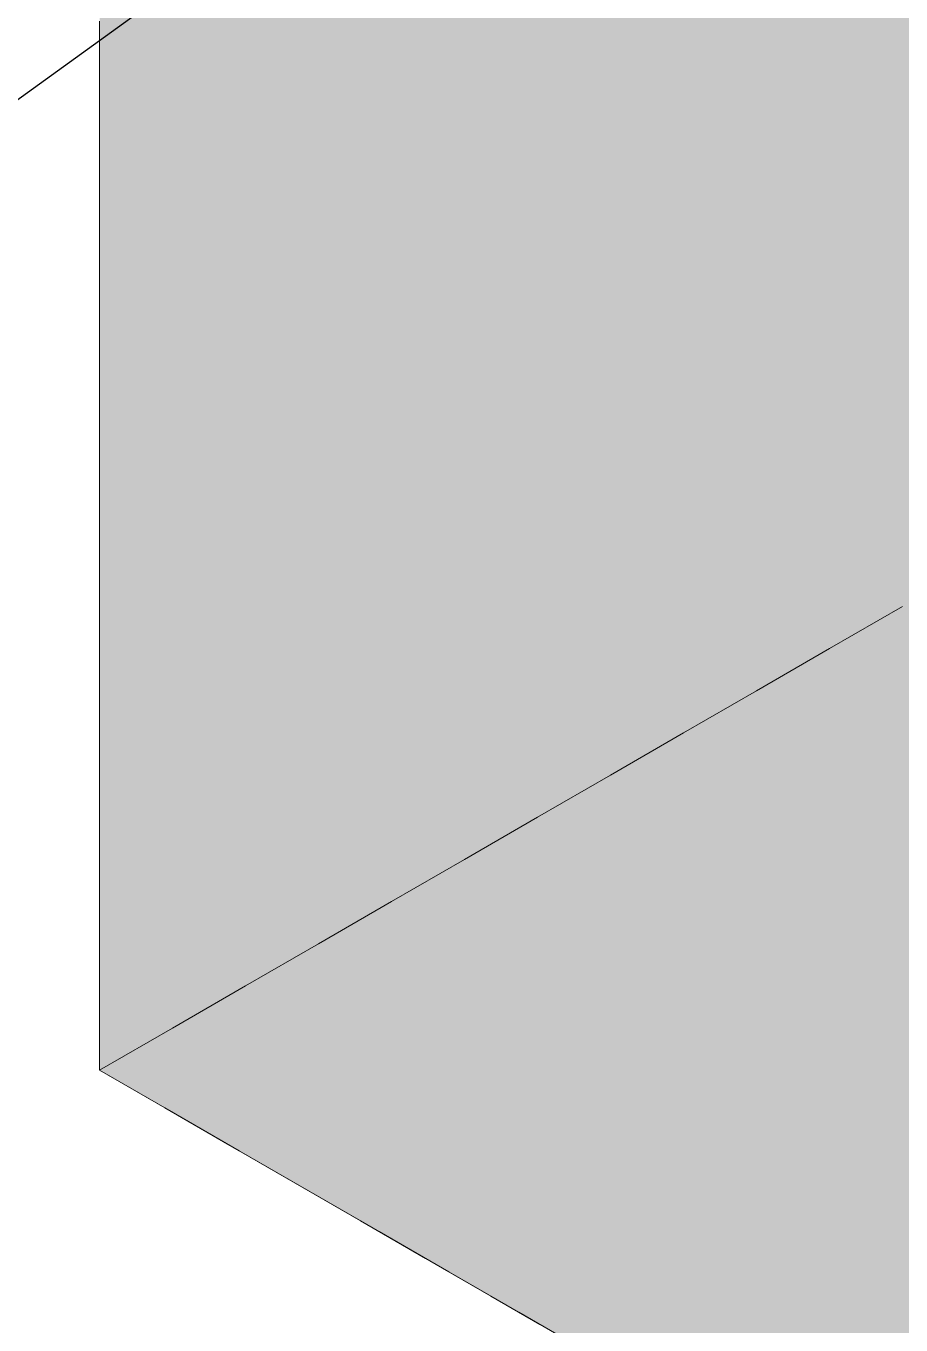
# Model space of a CAD drawing. Header units: metres. Extents: x 349021 to 349543, y 9281040 to 9281959.
# Drawn here: x 349203.1575 to 349203.3124, y 9281041.7019 to 9281041.9318 of the extents above; entities that cross this region are included whole.
import ezdxf

# ---------------------------------------------------------------- set-up
doc = ezdxf.new("R2010")
doc.units = ezdxf.units.M
doc.header["$LTSCALE"] = 0.25
doc.layers.add('ISO-3D', color=7, linetype='CONTINUOUS', lineweight=13)
doc.layers.add('ISO-3D-ARISTAS', color=250, linetype='CONTINUOUS', lineweight=13)
doc.layers.add('LLAMADAS-NUM', color=30, linetype='CONTINUOUS', lineweight=25, true_color=0xc05014)

msp = doc.modelspace()

# ---------------------------------------------------------------- linework, layer by layer
at = {"layer": 'ISO-3D', "true_color": 0xb7aa8e}
for points in [[(349203.25712, 9281041.937), (349203.2695, 9281041.92986), (349203.25712, 9281041.95129), (349203.2695, 9281041.94414)], [(349203.28187, 9281041.937), (349203.29424, 9281041.92986), (349203.28187, 9281041.95129), (349203.29424, 9281041.94414)], [(349203.30661, 9281041.937), (349203.31898, 9281041.92986), (349203.30661, 9281041.95129), (349203.31898, 9281041.94414)], [(349203.17052, 9281041.93271), (349203.18207, 9281041.92605), (349203.17052, 9281041.947), (349203.18207, 9281041.94033)], [(349203.19362, 9281041.93367), (349203.20516, 9281041.927), (349203.19362, 9281041.947), (349203.20516, 9281041.94033)], [(349203.21671, 9281041.93367), (349203.22826, 9281041.927), (349203.21671, 9281041.947), (349203.22826, 9281041.94033)], [(349203.2398, 9281041.93367), (349203.24846, 9281041.92867), (349203.2398, 9281041.947), (349203.24846, 9281041.942)], [(349203.2695, 9281041.92986), (349203.28187, 9281041.92271), (349203.2695, 9281041.94414), (349203.28187, 9281041.937)], [(349203.29424, 9281041.92986), (349203.30661, 9281041.92271), (349203.29424, 9281041.94414), (349203.30661, 9281041.937)], [(349203.24846, 9281041.92867), (349203.25712, 9281041.92367), (349203.24846, 9281041.942), (349203.25712, 9281041.937)], [(349203.18207, 9281041.92605), (349203.19362, 9281041.91938), (349203.18207, 9281041.94033), (349203.19362, 9281041.93367)], [(349203.20516, 9281041.927), (349203.21671, 9281041.92033), (349203.20516, 9281041.94033), (349203.21671, 9281041.93367)], [(349203.22826, 9281041.927), (349203.2398, 9281041.92033), (349203.22826, 9281041.94033), (349203.2398, 9281041.93367)], [(349203.25712, 9281041.92367), (349203.2695, 9281041.91652), (349203.25712, 9281041.937), (349203.2695, 9281041.92986)], [(349203.28187, 9281041.92271), (349203.29424, 9281041.91557), (349203.28187, 9281041.937), (349203.29424, 9281041.92986)], [(349203.30661, 9281041.92271), (349203.31898, 9281041.91557), (349203.30661, 9281041.937), (349203.31898, 9281041.92986)], [(349203.17052, 9281041.91843), (349203.18207, 9281041.91176), (349203.17052, 9281041.93271), (349203.18207, 9281041.92605)], [(349203.19362, 9281041.91938), (349203.20516, 9281041.91271), (349203.19362, 9281041.93367), (349203.20516, 9281041.927)], [(349203.21671, 9281041.92033), (349203.22826, 9281041.91367), (349203.21671, 9281041.93367), (349203.22826, 9281041.927)], [(349203.2398, 9281041.92033), (349203.24846, 9281041.91533), (349203.2398, 9281041.93367), (349203.24846, 9281041.92867)], [(349203.2695, 9281041.91652), (349203.28187, 9281041.90938), (349203.2695, 9281041.92986), (349203.28187, 9281041.92271)], [(349203.29424, 9281041.91557), (349203.30661, 9281041.90843), (349203.29424, 9281041.92986), (349203.30661, 9281041.92271)], [(349203.24846, 9281041.91533), (349203.25712, 9281041.91033), (349203.24846, 9281041.92867), (349203.25712, 9281041.92367)], [(349203.18207, 9281041.91176), (349203.19362, 9281041.9051), (349203.18207, 9281041.92605), (349203.19362, 9281041.91938)], [(349203.20516, 9281041.91271), (349203.21671, 9281041.90605), (349203.20516, 9281041.927), (349203.21671, 9281041.92033)], [(349203.22826, 9281041.91367), (349203.2398, 9281041.907), (349203.22826, 9281041.927), (349203.2398, 9281041.92033)], [(349203.25712, 9281041.91033), (349203.2695, 9281041.90319), (349203.25712, 9281041.92367), (349203.2695, 9281041.91652)], [(349203.28187, 9281041.90938), (349203.29424, 9281041.90224), (349203.28187, 9281041.92271), (349203.29424, 9281041.91557)], [(349203.30661, 9281041.90843), (349203.31898, 9281041.90129), (349203.30661, 9281041.92271), (349203.31898, 9281041.91557)], [(349203.21671, 9281041.90605), (349203.22826, 9281041.89938), (349203.21671, 9281041.92033), (349203.22826, 9281041.91367)], [(349203.2398, 9281041.907), (349203.24846, 9281041.902), (349203.2398, 9281041.92033), (349203.24846, 9281041.91533)], [(349203.17052, 9281041.90414), (349203.18207, 9281041.89748), (349203.17052, 9281041.91843), (349203.18207, 9281041.91176)], [(349203.19362, 9281041.9051), (349203.20516, 9281041.89843), (349203.19362, 9281041.91938), (349203.20516, 9281041.91271)], [(349203.2695, 9281041.90319), (349203.28187, 9281041.89605), (349203.2695, 9281041.91652), (349203.28187, 9281041.90938)], [(349203.29424, 9281041.90224), (349203.30661, 9281041.8951), (349203.29424, 9281041.91557), (349203.30661, 9281041.90843)], [(349203.22826, 9281041.89938), (349203.2398, 9281041.89271), (349203.22826, 9281041.91367), (349203.2398, 9281041.907)], [(349203.24846, 9281041.902), (349203.25712, 9281041.897), (349203.24846, 9281041.91533), (349203.25712, 9281041.91033)], [(349203.18207, 9281041.89748), (349203.19362, 9281041.89081), (349203.18207, 9281041.91176), (349203.19362, 9281041.9051)], [(349203.20516, 9281041.89843), (349203.21671, 9281041.89176), (349203.20516, 9281041.91271), (349203.21671, 9281041.90605)], [(349203.25712, 9281041.897), (349203.2695, 9281041.88986), (349203.25712, 9281041.91033), (349203.2695, 9281041.90319)], [(349203.28187, 9281041.89605), (349203.29424, 9281041.8889), (349203.28187, 9281041.90938), (349203.29424, 9281041.90224)], [(349203.2398, 9281041.89271), (349203.24846, 9281041.88771), (349203.2398, 9281041.907), (349203.24846, 9281041.902)], [(349203.30661, 9281041.8951), (349203.31898, 9281041.88795), (349203.30661, 9281041.90843), (349203.31898, 9281041.90129)], [(349203.17052, 9281041.88986), (349203.18207, 9281041.88319), (349203.17052, 9281041.90414), (349203.18207, 9281041.89748)], [(349203.19362, 9281041.89081), (349203.20516, 9281041.88414), (349203.19362, 9281041.9051), (349203.20516, 9281041.89843)], [(349203.21671, 9281041.89176), (349203.22826, 9281041.8851), (349203.21671, 9281041.90605), (349203.22826, 9281041.89938)], [(349203.24846, 9281041.88771), (349203.25712, 9281041.88271), (349203.24846, 9281041.902), (349203.25712, 9281041.897)], [(349203.2695, 9281041.88986), (349203.28187, 9281041.88271), (349203.2695, 9281041.90319), (349203.28187, 9281041.89605)], [(349203.29424, 9281041.8889), (349203.30661, 9281041.88176), (349203.29424, 9281041.90224), (349203.30661, 9281041.8951)], [(349203.18207, 9281041.88319), (349203.19362, 9281041.87652), (349203.18207, 9281041.89748), (349203.19362, 9281041.89081)], [(349203.20516, 9281041.88414), (349203.21671, 9281041.87748), (349203.20516, 9281041.89843), (349203.21671, 9281041.89176)], [(349203.22826, 9281041.8851), (349203.2398, 9281041.87843), (349203.22826, 9281041.89938), (349203.2398, 9281041.89271)], [(349203.25712, 9281041.88271), (349203.2695, 9281041.87557), (349203.25712, 9281041.897), (349203.2695, 9281041.88986)], [(349203.28187, 9281041.88271), (349203.29424, 9281041.87557), (349203.28187, 9281041.89605), (349203.29424, 9281041.8889)], [(349203.30661, 9281041.88176), (349203.31898, 9281041.87462), (349203.30661, 9281041.8951), (349203.31898, 9281041.88795)], [(349203.2398, 9281041.87843), (349203.24846, 9281041.87343), (349203.2398, 9281041.89271), (349203.24846, 9281041.88771)], [(349203.19362, 9281041.87652), (349203.20516, 9281041.86986), (349203.19362, 9281041.89081), (349203.20516, 9281041.88414)], [(349203.21671, 9281041.87748), (349203.22826, 9281041.87081), (349203.21671, 9281041.89176), (349203.22826, 9281041.8851)], [(349203.17052, 9281041.87557), (349203.18207, 9281041.8689), (349203.17052, 9281041.88986), (349203.18207, 9281041.88319)], [(349203.2695, 9281041.87557), (349203.28187, 9281041.86843), (349203.2695, 9281041.88986), (349203.28187, 9281041.88271)], [(349203.29424, 9281041.87557), (349203.30661, 9281041.86843), (349203.29424, 9281041.8889), (349203.30661, 9281041.88176)], [(349203.24846, 9281041.87343), (349203.25712, 9281041.86843), (349203.24846, 9281041.88771), (349203.25712, 9281041.88271)], [(349203.20516, 9281041.86986), (349203.21671, 9281041.86319), (349203.20516, 9281041.88414), (349203.21671, 9281041.87748)], [(349203.22826, 9281041.87081), (349203.2398, 9281041.86414), (349203.22826, 9281041.8851), (349203.2398, 9281041.87843)], [(349203.18207, 9281041.8689), (349203.19362, 9281041.86224), (349203.18207, 9281041.88319), (349203.19362, 9281041.87652)], [(349203.25712, 9281041.86843), (349203.2695, 9281041.86129), (349203.25712, 9281041.88271), (349203.2695, 9281041.87557)], [(349203.28187, 9281041.86843), (349203.29424, 9281041.86129), (349203.28187, 9281041.88271), (349203.29424, 9281041.87557)], [(349203.30661, 9281041.86843), (349203.31898, 9281041.86129), (349203.30661, 9281041.88176), (349203.31898, 9281041.87462)], [(349203.19362, 9281041.86224), (349203.20516, 9281041.85557), (349203.19362, 9281041.87652), (349203.20516, 9281041.86986)], [(349203.21671, 9281041.86319), (349203.22826, 9281041.85652), (349203.21671, 9281041.87748), (349203.22826, 9281041.87081)], [(349203.2398, 9281041.86414), (349203.24846, 9281041.85914), (349203.2398, 9281041.87843), (349203.24846, 9281041.87343)], [(349203.17052, 9281041.86129), (349203.18207, 9281041.85462), (349203.17052, 9281041.87557), (349203.18207, 9281041.8689)], [(349203.2695, 9281041.86129), (349203.28187, 9281041.85414), (349203.2695, 9281041.87557), (349203.28187, 9281041.86843)], [(349203.29424, 9281041.86129), (349203.30661, 9281041.85414), (349203.29424, 9281041.87557), (349203.30661, 9281041.86843)], [(349203.24846, 9281041.85914), (349203.25712, 9281041.85414), (349203.24846, 9281041.87343), (349203.25712, 9281041.86843)], [(349203.20516, 9281041.85557), (349203.21671, 9281041.8489), (349203.20516, 9281041.86986), (349203.21671, 9281041.86319)], [(349203.22826, 9281041.85652), (349203.2398, 9281041.84986), (349203.22826, 9281041.87081), (349203.2398, 9281041.86414)], [(349203.18207, 9281041.85462), (349203.19362, 9281041.84795), (349203.18207, 9281041.8689), (349203.19362, 9281041.86224)], [(349203.25712, 9281041.85414), (349203.2695, 9281041.847), (349203.25712, 9281041.86843), (349203.2695, 9281041.86129)], [(349203.28187, 9281041.85414), (349203.29424, 9281041.847), (349203.28187, 9281041.86843), (349203.29424, 9281041.86129)], [(349203.30661, 9281041.85414), (349203.31898, 9281041.847), (349203.30661, 9281041.86843), (349203.31898, 9281041.86129)], [(349203.21671, 9281041.8489), (349203.22826, 9281041.84224), (349203.21671, 9281041.86319), (349203.22826, 9281041.85652)], [(349203.2398, 9281041.84986), (349203.24846, 9281041.84486), (349203.2398, 9281041.86414), (349203.24846, 9281041.85914)], [(349203.17052, 9281041.847), (349203.18207, 9281041.84033), (349203.17052, 9281041.86129), (349203.18207, 9281041.85462)], [(349203.19362, 9281041.84795), (349203.20516, 9281041.84129), (349203.19362, 9281041.86224), (349203.20516, 9281041.85557)], [(349203.2695, 9281041.847), (349203.28187, 9281041.83986), (349203.2695, 9281041.86129), (349203.28187, 9281041.85414)], [(349203.29424, 9281041.847), (349203.30661, 9281041.83986), (349203.29424, 9281041.86129), (349203.30661, 9281041.85414)], [(349203.24846, 9281041.84486), (349203.25712, 9281041.83986), (349203.24846, 9281041.85914), (349203.25712, 9281041.85414)], [(349203.22826, 9281041.84224), (349203.2398, 9281041.83557), (349203.22826, 9281041.85652), (349203.2398, 9281041.84986)], [(349203.18207, 9281041.84033), (349203.19362, 9281041.83367), (349203.18207, 9281041.85462), (349203.19362, 9281041.84795)], [(349203.20516, 9281041.84129), (349203.21671, 9281041.83462), (349203.20516, 9281041.85557), (349203.21671, 9281041.8489)], [(349203.25712, 9281041.83986), (349203.2695, 9281041.83271), (349203.25712, 9281041.85414), (349203.2695, 9281041.847)], [(349203.28187, 9281041.83986), (349203.29424, 9281041.83271), (349203.28187, 9281041.85414), (349203.29424, 9281041.847)], [(349203.30661, 9281041.83986), (349203.31898, 9281041.83271), (349203.30661, 9281041.85414), (349203.31898, 9281041.847)], [(349203.21671, 9281041.83462), (349203.22826, 9281041.82795), (349203.21671, 9281041.8489), (349203.22826, 9281041.84224)], [(349203.2398, 9281041.83557), (349203.24846, 9281041.83057), (349203.2398, 9281041.84986), (349203.24846, 9281041.84486)], [(349203.17052, 9281041.83271), (349203.18207, 9281041.82605), (349203.17052, 9281041.847), (349203.18207, 9281041.84033)], [(349203.19362, 9281041.83367), (349203.20516, 9281041.827), (349203.19362, 9281041.84795), (349203.20516, 9281041.84129)], [(349203.2695, 9281041.83271), (349203.28187, 9281041.82557), (349203.2695, 9281041.847), (349203.28187, 9281041.83986)], [(349203.29424, 9281041.83271), (349203.30661, 9281041.82557), (349203.29424, 9281041.847), (349203.30661, 9281041.83986)], [(349203.24846, 9281041.83057), (349203.25712, 9281041.82557), (349203.24846, 9281041.84486), (349203.25712, 9281041.83986)], [(349203.22826, 9281041.82795), (349203.2398, 9281041.82129), (349203.22826, 9281041.84224), (349203.2398, 9281041.83557)], [(349203.18207, 9281041.82605), (349203.19362, 9281041.81938), (349203.18207, 9281041.84033), (349203.19362, 9281041.83367)], [(349203.20516, 9281041.827), (349203.21671, 9281041.82033), (349203.20516, 9281041.84129), (349203.21671, 9281041.83462)], [(349203.25712, 9281041.82557), (349203.2695, 9281041.81843), (349203.25712, 9281041.83986), (349203.2695, 9281041.83271)], [(349203.28187, 9281041.82557), (349203.29424, 9281041.81843), (349203.28187, 9281041.83986), (349203.29424, 9281041.83271)], [(349203.30661, 9281041.82557), (349203.31898, 9281041.81843), (349203.30661, 9281041.83986), (349203.31898, 9281041.83271)], [(349203.2398, 9281041.82129), (349203.24846, 9281041.81629), (349203.2398, 9281041.83557), (349203.24846, 9281041.83057)], [(349203.19362, 9281041.81938), (349203.20516, 9281041.81271), (349203.19362, 9281041.83367), (349203.20516, 9281041.827)], [(349203.21671, 9281041.82033), (349203.22826, 9281041.81367), (349203.21671, 9281041.83462), (349203.22826, 9281041.82795)], [(349203.17052, 9281041.81843), (349203.18207, 9281041.81176), (349203.17052, 9281041.83271), (349203.18207, 9281041.82605)], [(349203.24846, 9281041.81629), (349203.25712, 9281041.81129), (349203.24846, 9281041.83057), (349203.25712, 9281041.82557)], [(349203.2695, 9281041.81843), (349203.28187, 9281041.81129), (349203.2695, 9281041.83271), (349203.28187, 9281041.82557)], [(349203.29424, 9281041.81843), (349203.30661, 9281041.81129), (349203.29424, 9281041.83271), (349203.30661, 9281041.82557)], [(349203.18207, 9281041.81176), (349203.19362, 9281041.8051), (349203.18207, 9281041.82605), (349203.19362, 9281041.81938)], [(349203.20516, 9281041.81271), (349203.21671, 9281041.80605), (349203.20516, 9281041.827), (349203.21671, 9281041.82033)], [(349203.22826, 9281041.81367), (349203.2398, 9281041.807), (349203.22826, 9281041.82795), (349203.2398, 9281041.82129)], [(349203.25712, 9281041.81129), (349203.2695, 9281041.80414), (349203.25712, 9281041.82557), (349203.2695, 9281041.81843)], [(349203.28187, 9281041.81129), (349203.29424, 9281041.80414), (349203.28187, 9281041.82557), (349203.29424, 9281041.81843)], [(349203.30661, 9281041.81129), (349203.31898, 9281041.80414), (349203.30661, 9281041.82557), (349203.31898, 9281041.81843)], [(349203.2398, 9281041.807), (349203.24846, 9281041.802), (349203.2398, 9281041.82129), (349203.24846, 9281041.81629)], [(349203.19362, 9281041.8051), (349203.20516, 9281041.79843), (349203.19362, 9281041.81938), (349203.20516, 9281041.81271)], [(349203.21671, 9281041.80605), (349203.22826, 9281041.79938), (349203.21671, 9281041.82033), (349203.22826, 9281041.81367)], [(349203.17052, 9281041.80414), (349203.18207, 9281041.79748), (349203.17052, 9281041.81843), (349203.18207, 9281041.81176)], [(349203.2695, 9281041.80414), (349203.28187, 9281041.797), (349203.2695, 9281041.81843), (349203.28187, 9281041.81129)], [(349203.29424, 9281041.80414), (349203.30661, 9281041.797), (349203.29424, 9281041.81843), (349203.30661, 9281041.81129)], [(349203.24846, 9281041.802), (349203.25712, 9281041.797), (349203.24846, 9281041.81629), (349203.25712, 9281041.81129)], [(349203.20516, 9281041.79843), (349203.21671, 9281041.79176), (349203.20516, 9281041.81271), (349203.21671, 9281041.80605)], [(349203.22826, 9281041.79938), (349203.2398, 9281041.79271), (349203.22826, 9281041.81367), (349203.2398, 9281041.807)], [(349203.18207, 9281041.79748), (349203.19362, 9281041.79081), (349203.18207, 9281041.81176), (349203.19362, 9281041.8051)], [(349203.25712, 9281041.797), (349203.2695, 9281041.78986), (349203.25712, 9281041.81129), (349203.2695, 9281041.80414)], [(349203.28187, 9281041.797), (349203.29424, 9281041.78986), (349203.28187, 9281041.81129), (349203.29424, 9281041.80414)], [(349203.30661, 9281041.797), (349203.31898, 9281041.78986), (349203.30661, 9281041.81129), (349203.31898, 9281041.80414)], [(349203.21671, 9281041.79176), (349203.22826, 9281041.7851), (349203.21671, 9281041.80605), (349203.22826, 9281041.79938)], [(349203.2398, 9281041.79271), (349203.24846, 9281041.78771), (349203.2398, 9281041.807), (349203.24846, 9281041.802)], [(349203.17052, 9281041.78986), (349203.18207, 9281041.78319), (349203.17052, 9281041.80414), (349203.18207, 9281041.79748)], [(349203.19362, 9281041.79081), (349203.20516, 9281041.78414), (349203.19362, 9281041.8051), (349203.20516, 9281041.79843)], [(349203.2695, 9281041.78986), (349203.28187, 9281041.78271), (349203.2695, 9281041.80414), (349203.28187, 9281041.797)], [(349203.29424, 9281041.78986), (349203.30661, 9281041.78271), (349203.29424, 9281041.80414), (349203.30661, 9281041.797)], [(349203.24846, 9281041.78771), (349203.25712, 9281041.78271), (349203.24846, 9281041.802), (349203.25712, 9281041.797)], [(349203.20516, 9281041.78414), (349203.21671, 9281041.77748), (349203.20516, 9281041.79843), (349203.21671, 9281041.79176)], [(349203.22826, 9281041.7851), (349203.2398, 9281041.77843), (349203.22826, 9281041.79938), (349203.2398, 9281041.79271)], [(349203.18207, 9281041.78319), (349203.19362, 9281041.77652), (349203.18207, 9281041.79748), (349203.19362, 9281041.79081)], [(349203.25712, 9281041.78271), (349203.2695, 9281041.77557), (349203.25712, 9281041.797), (349203.2695, 9281041.78986)], [(349203.28187, 9281041.78271), (349203.29424, 9281041.77557), (349203.28187, 9281041.797), (349203.29424, 9281041.78986)], [(349203.30661, 9281041.78271), (349203.31898, 9281041.77557), (349203.30661, 9281041.797), (349203.31898, 9281041.78986)], [(349203.21671, 9281041.77748), (349203.22826, 9281041.77081), (349203.21671, 9281041.79176), (349203.22826, 9281041.7851)], [(349203.2398, 9281041.77843), (349203.24846, 9281041.77343), (349203.2398, 9281041.79271), (349203.24846, 9281041.78771)], [(349203.17052, 9281041.77557), (349203.18207, 9281041.7689), (349203.17052, 9281041.78986), (349203.18207, 9281041.78319)], [(349203.19362, 9281041.77652), (349203.20516, 9281041.76986), (349203.19362, 9281041.79081), (349203.20516, 9281041.78414)], [(349203.2695, 9281041.77557), (349203.28187, 9281041.76843), (349203.2695, 9281041.78986), (349203.28187, 9281041.78271)], [(349203.29424, 9281041.77557), (349203.30661, 9281041.76843), (349203.29424, 9281041.78986), (349203.30661, 9281041.78271)], [(349203.24846, 9281041.77343), (349203.25712, 9281041.76843), (349203.24846, 9281041.78771), (349203.25712, 9281041.78271)], [(349203.22826, 9281041.77081), (349203.2398, 9281041.76414), (349203.22826, 9281041.7851), (349203.2398, 9281041.77843)], [(349203.18207, 9281041.7689), (349203.19362, 9281041.76224), (349203.18207, 9281041.78319), (349203.19362, 9281041.77652)], [(349203.20516, 9281041.76986), (349203.21671, 9281041.76319), (349203.20516, 9281041.78414), (349203.21671, 9281041.77748)], [(349203.25712, 9281041.76843), (349203.2695, 9281041.76129), (349203.25712, 9281041.78271), (349203.2695, 9281041.77557)], [(349203.28187, 9281041.76843), (349203.29424, 9281041.76129), (349203.28187, 9281041.78271), (349203.29424, 9281041.77557)], [(349203.30661, 9281041.76843), (349203.31898, 9281041.76129), (349203.30661, 9281041.78271), (349203.31898, 9281041.77557)], [(349203.2398, 9281041.76414), (349203.24846, 9281041.75914), (349203.2398, 9281041.77843), (349203.24846, 9281041.77343)], [(349203.17052, 9281041.76129), (349203.18207, 9281041.75462), (349203.17052, 9281041.77557), (349203.18207, 9281041.7689)], [(349203.19362, 9281041.76224), (349203.20516, 9281041.75557), (349203.19362, 9281041.77652), (349203.20516, 9281041.76986)], [(349203.21671, 9281041.76319), (349203.22826, 9281041.75652), (349203.21671, 9281041.77748), (349203.22826, 9281041.77081)], [(349203.2695, 9281041.76129), (349203.28187, 9281041.75414), (349203.2695, 9281041.77557), (349203.28187, 9281041.76843)], [(349203.29424, 9281041.76129), (349203.30661, 9281041.75414), (349203.29424, 9281041.77557), (349203.30661, 9281041.76843)], [(349203.24846, 9281041.75914), (349203.25712, 9281041.75414), (349203.24846, 9281041.77343), (349203.25712, 9281041.76843)], [(349203.22826, 9281041.75652), (349203.2398, 9281041.74986), (349203.22826, 9281041.77081), (349203.2398, 9281041.76414)], [(349203.18207, 9281041.75462), (349203.19362, 9281041.74795), (349203.18207, 9281041.7689), (349203.19362, 9281041.76224)], [(349203.20516, 9281041.75557), (349203.21671, 9281041.7489), (349203.20516, 9281041.76986), (349203.21671, 9281041.76319)], [(349203.25712, 9281041.75414), (349203.2695, 9281041.747), (349203.25712, 9281041.76843), (349203.2695, 9281041.76129)], [(349203.28187, 9281041.75414), (349203.29424, 9281041.747), (349203.28187, 9281041.76843), (349203.29424, 9281041.76129)], [(349203.30661, 9281041.75414), (349203.31898, 9281041.747), (349203.30661, 9281041.76843), (349203.31898, 9281041.76129)], [(349203.2398, 9281041.74986), (349203.24846, 9281041.74486), (349203.2398, 9281041.76414), (349203.24846, 9281041.75914)], [(349203.19362, 9281041.74795), (349203.20516, 9281041.74129), (349203.19362, 9281041.76224), (349203.20516, 9281041.75557)], [(349203.21671, 9281041.7489), (349203.22826, 9281041.74224), (349203.21671, 9281041.76319), (349203.22826, 9281041.75652)], [(349203.17052, 9281041.747), (349203.18207, 9281041.74033), (349203.17052, 9281041.76129), (349203.18207, 9281041.75462)], [(349203.2695, 9281041.747), (349203.28187, 9281041.73986), (349203.2695, 9281041.76129), (349203.28187, 9281041.75414)], [(349203.29424, 9281041.747), (349203.30661, 9281041.73986), (349203.29424, 9281041.76129), (349203.30661, 9281041.75414)], [(349203.24846, 9281041.74486), (349203.25712, 9281041.73986), (349203.24846, 9281041.75914), (349203.25712, 9281041.75414)], [(349203.18207, 9281041.74033), (349203.19362, 9281041.73367), (349203.18207, 9281041.75462), (349203.19362, 9281041.74795)], [(349203.20516, 9281041.74129), (349203.21671, 9281041.73462), (349203.20516, 9281041.75557), (349203.21671, 9281041.7489)], [(349203.22826, 9281041.74224), (349203.2398, 9281041.73557), (349203.22826, 9281041.75652), (349203.2398, 9281041.74986)], [(349203.25712, 9281041.73986), (349203.2695, 9281041.73271), (349203.25712, 9281041.75414), (349203.2695, 9281041.747)], [(349203.28187, 9281041.73986), (349203.29424, 9281041.73271), (349203.28187, 9281041.75414), (349203.29424, 9281041.747)], [(349203.30661, 9281041.73986), (349203.31898, 9281041.73271), (349203.30661, 9281041.75414), (349203.31898, 9281041.747)], [(349203.19362, 9281041.73367), (349203.20516, 9281041.727), (349203.19362, 9281041.74795), (349203.20516, 9281041.74129)], [(349203.21671, 9281041.73462), (349203.22826, 9281041.72795), (349203.21671, 9281041.7489), (349203.22826, 9281041.74224)], [(349203.2398, 9281041.73557), (349203.24846, 9281041.73057), (349203.2398, 9281041.74986), (349203.24846, 9281041.74486)], [(349203.2695, 9281041.73271), (349203.28187, 9281041.72557), (349203.2695, 9281041.747), (349203.28187, 9281041.73986)], [(349203.29424, 9281041.73271), (349203.30661, 9281041.72557), (349203.29424, 9281041.747), (349203.30661, 9281041.73986)], [(349203.24846, 9281041.73057), (349203.25712, 9281041.72557), (349203.24846, 9281041.74486), (349203.25712, 9281041.73986)], [(349203.20516, 9281041.727), (349203.21671, 9281041.72033), (349203.20516, 9281041.74129), (349203.21671, 9281041.73462)], [(349203.22826, 9281041.72795), (349203.2398, 9281041.72129), (349203.22826, 9281041.74224), (349203.2398, 9281041.73557)], [(349203.25712, 9281041.72557), (349203.2695, 9281041.71843), (349203.25712, 9281041.73986), (349203.2695, 9281041.73271)], [(349203.28187, 9281041.72557), (349203.29424, 9281041.71843), (349203.28187, 9281041.73986), (349203.29424, 9281041.73271)], [(349203.30661, 9281041.72557), (349203.31898, 9281041.71843), (349203.30661, 9281041.73986), (349203.31898, 9281041.73271)], [(349203.21671, 9281041.72033), (349203.22826, 9281041.71367), (349203.21671, 9281041.73462), (349203.22826, 9281041.72795)], [(349203.2398, 9281041.72129), (349203.24846, 9281041.71629), (349203.2398, 9281041.73557), (349203.24846, 9281041.73057)], [(349203.2695, 9281041.71843), (349203.28187, 9281041.71129), (349203.2695, 9281041.73271), (349203.28187, 9281041.72557)], [(349203.29424, 9281041.71843), (349203.30661, 9281041.71129), (349203.29424, 9281041.73271), (349203.30661, 9281041.72557)], [(349203.24846, 9281041.71629), (349203.25712, 9281041.71129), (349203.24846, 9281041.73057), (349203.25712, 9281041.72557)], [(349203.22826, 9281041.71367), (349203.2398, 9281041.707), (349203.22826, 9281041.72795), (349203.2398, 9281041.72129)], [(349203.25712, 9281041.71129), (349203.2695, 9281041.70414), (349203.25712, 9281041.72557), (349203.2695, 9281041.71843)], [(349203.28187, 9281041.71129), (349203.29424, 9281041.70414), (349203.28187, 9281041.72557), (349203.29424, 9281041.71843)], [(349203.30661, 9281041.71129), (349203.31898, 9281041.70414), (349203.30661, 9281041.72557), (349203.31898, 9281041.71843)], [(349203.2398, 9281041.707), (349203.24846, 9281041.702), (349203.2398, 9281041.72129), (349203.24846, 9281041.71629)], [(349203.2695, 9281041.70414), (349203.28187, 9281041.697), (349203.2695, 9281041.71843), (349203.28187, 9281041.71129)], [(349203.29424, 9281041.70414), (349203.30661, 9281041.697), (349203.29424, 9281041.71843), (349203.30661, 9281041.71129)], [(349203.24846, 9281041.702), (349203.25712, 9281041.697), (349203.24846, 9281041.71629), (349203.25712, 9281041.71129)], [(349203.25712, 9281041.697), (349203.2695, 9281041.68986), (349203.25712, 9281041.71129), (349203.2695, 9281041.70414)], [(349203.28187, 9281041.697), (349203.29424, 9281041.68986), (349203.28187, 9281041.71129), (349203.29424, 9281041.70414)], [(349203.30661, 9281041.697), (349203.31898, 9281041.68986), (349203.30661, 9281041.71129), (349203.31898, 9281041.70414)], [(349203.2695, 9281041.68986), (349203.28187, 9281041.68271), (349203.2695, 9281041.70414), (349203.28187, 9281041.697)], [(349203.29424, 9281041.68986), (349203.30661, 9281041.68271), (349203.29424, 9281041.70414), (349203.30661, 9281041.697)]]:
    msp.add_solid(points, dxfattribs=at)
at = {"layer": 'ISO-3D', "true_color": 0x8e8d88}
for points in [[(349203.29979, 9281041.93592), (349203.28686, 9281041.92846), (349203.29979, 9281041.95021), (349203.28686, 9281041.94274)], [(349203.22223, 9281041.934), (349203.2093, 9281041.92653), (349203.22223, 9281041.94828), (349203.2093, 9281041.94082)], [(349203.24808, 9281041.93464), (349203.23516, 9281041.92717), (349203.24808, 9281041.94892), (349203.23516, 9281041.94146)], [(349203.27394, 9281041.93528), (349203.26101, 9281041.92782), (349203.27394, 9281041.94956), (349203.26101, 9281041.9421)], [(349203.19638, 9281041.93336), (349203.18345, 9281041.92589), (349203.19638, 9281041.94764), (349203.18345, 9281041.94018)], [(349203.31272, 9281041.9291), (349203.29979, 9281041.92163), (349203.31272, 9281041.94338), (349203.29979, 9281041.93592)], [(349203.2093, 9281041.92653), (349203.19638, 9281041.91907), (349203.2093, 9281041.94082), (349203.19638, 9281041.93336)], [(349203.23516, 9281041.92717), (349203.22223, 9281041.91971), (349203.23516, 9281041.94146), (349203.22223, 9281041.934)], [(349203.26101, 9281041.92782), (349203.24808, 9281041.92035), (349203.26101, 9281041.9421), (349203.24808, 9281041.93464)], [(349203.28686, 9281041.92846), (349203.27394, 9281041.92099), (349203.28686, 9281041.94274), (349203.27394, 9281041.93528)], [(349203.18345, 9281041.92589), (349203.17052, 9281041.91843), (349203.18345, 9281041.94018), (349203.17052, 9281041.93271)], [(349203.22223, 9281041.91971), (349203.2093, 9281041.91225), (349203.22223, 9281041.934), (349203.2093, 9281041.92653)], [(349203.24808, 9281041.92035), (349203.23516, 9281041.91289), (349203.24808, 9281041.93464), (349203.23516, 9281041.92717)], [(349203.27394, 9281041.92099), (349203.26101, 9281041.91353), (349203.27394, 9281041.93528), (349203.26101, 9281041.92782)], [(349203.29979, 9281041.92163), (349203.28686, 9281041.91417), (349203.29979, 9281041.93592), (349203.28686, 9281041.92846)], [(349203.19638, 9281041.91907), (349203.18345, 9281041.91161), (349203.19638, 9281041.93336), (349203.18345, 9281041.92589)], [(349203.23516, 9281041.91289), (349203.22223, 9281041.90543), (349203.23516, 9281041.92717), (349203.22223, 9281041.91971)], [(349203.26101, 9281041.91353), (349203.24808, 9281041.90607), (349203.26101, 9281041.92782), (349203.24808, 9281041.92035)], [(349203.28686, 9281041.91417), (349203.27394, 9281041.90671), (349203.28686, 9281041.92846), (349203.27394, 9281041.92099)], [(349203.31272, 9281041.91481), (349203.29979, 9281041.90735), (349203.31272, 9281041.9291), (349203.29979, 9281041.92163)], [(349203.18345, 9281041.91161), (349203.17052, 9281041.90414), (349203.18345, 9281041.92589), (349203.17052, 9281041.91843)], [(349203.2093, 9281041.91225), (349203.19638, 9281041.90478), (349203.2093, 9281041.92653), (349203.19638, 9281041.91907)], [(349203.24808, 9281041.90607), (349203.23516, 9281041.8986), (349203.24808, 9281041.92035), (349203.23516, 9281041.91289)], [(349203.27394, 9281041.90671), (349203.26101, 9281041.89924), (349203.27394, 9281041.92099), (349203.26101, 9281041.91353)], [(349203.29979, 9281041.90735), (349203.28686, 9281041.89989), (349203.29979, 9281041.92163), (349203.28686, 9281041.91417)], [(349203.19638, 9281041.90478), (349203.18345, 9281041.89732), (349203.19638, 9281041.91907), (349203.18345, 9281041.91161)], [(349203.22223, 9281041.90543), (349203.2093, 9281041.89796), (349203.22223, 9281041.91971), (349203.2093, 9281041.91225)], [(349203.26101, 9281041.89924), (349203.24808, 9281041.89178), (349203.26101, 9281041.91353), (349203.24808, 9281041.90607)], [(349203.28686, 9281041.89989), (349203.27394, 9281041.89242), (349203.28686, 9281041.91417), (349203.27394, 9281041.90671)], [(349203.31272, 9281041.90053), (349203.29979, 9281041.89306), (349203.31272, 9281041.91481), (349203.29979, 9281041.90735)], [(349203.18345, 9281041.89732), (349203.17052, 9281041.88986), (349203.18345, 9281041.91161), (349203.17052, 9281041.90414)], [(349203.2093, 9281041.89796), (349203.19638, 9281041.8905), (349203.2093, 9281041.91225), (349203.19638, 9281041.90478)], [(349203.23516, 9281041.8986), (349203.22223, 9281041.89114), (349203.23516, 9281041.91289), (349203.22223, 9281041.90543)], [(349203.27394, 9281041.89242), (349203.26101, 9281041.88496), (349203.27394, 9281041.90671), (349203.26101, 9281041.89924)], [(349203.29979, 9281041.89306), (349203.28686, 9281041.8856), (349203.29979, 9281041.90735), (349203.28686, 9281041.89989)], [(349203.19638, 9281041.8905), (349203.18345, 9281041.88303), (349203.19638, 9281041.90478), (349203.18345, 9281041.89732)], [(349203.22223, 9281041.89114), (349203.2093, 9281041.88368), (349203.22223, 9281041.90543), (349203.2093, 9281041.89796)], [(349203.24808, 9281041.89178), (349203.23516, 9281041.88432), (349203.24808, 9281041.90607), (349203.23516, 9281041.8986)], [(349203.28686, 9281041.8856), (349203.27394, 9281041.87814), (349203.28686, 9281041.89989), (349203.27394, 9281041.89242)], [(349203.31272, 9281041.88624), (349203.29979, 9281041.87878), (349203.31272, 9281041.90053), (349203.29979, 9281041.89306)], [(349203.18345, 9281041.88303), (349203.17052, 9281041.87557), (349203.18345, 9281041.89732), (349203.17052, 9281041.88986)], [(349203.2093, 9281041.88368), (349203.19638, 9281041.87621), (349203.2093, 9281041.89796), (349203.19638, 9281041.8905)], [(349203.23516, 9281041.88432), (349203.22223, 9281041.87685), (349203.23516, 9281041.8986), (349203.22223, 9281041.89114)], [(349203.26101, 9281041.88496), (349203.24808, 9281041.87749), (349203.26101, 9281041.89924), (349203.24808, 9281041.89178)], [(349203.29979, 9281041.87878), (349203.28686, 9281041.87131), (349203.29979, 9281041.89306), (349203.28686, 9281041.8856)], [(349203.19638, 9281041.87621), (349203.18345, 9281041.86875), (349203.19638, 9281041.8905), (349203.18345, 9281041.88303)], [(349203.22223, 9281041.87685), (349203.2093, 9281041.86939), (349203.22223, 9281041.89114), (349203.2093, 9281041.88368)], [(349203.24808, 9281041.87749), (349203.23516, 9281041.87003), (349203.24808, 9281041.89178), (349203.23516, 9281041.88432)], [(349203.27394, 9281041.87814), (349203.26101, 9281041.87067), (349203.27394, 9281041.89242), (349203.26101, 9281041.88496)], [(349203.31272, 9281041.87195), (349203.29979, 9281041.86449), (349203.31272, 9281041.88624), (349203.29979, 9281041.87878)], [(349203.2093, 9281041.86939), (349203.19638, 9281041.86193), (349203.2093, 9281041.88368), (349203.19638, 9281041.87621)], [(349203.23516, 9281041.87003), (349203.22223, 9281041.86257), (349203.23516, 9281041.88432), (349203.22223, 9281041.87685)], [(349203.26101, 9281041.87067), (349203.24808, 9281041.86321), (349203.26101, 9281041.88496), (349203.24808, 9281041.87749)], [(349203.28686, 9281041.87131), (349203.27394, 9281041.86385), (349203.28686, 9281041.8856), (349203.27394, 9281041.87814)], [(349203.18345, 9281041.86875), (349203.17052, 9281041.86129), (349203.18345, 9281041.88303), (349203.17052, 9281041.87557)], [(349203.29979, 9281041.86449), (349203.28686, 9281041.85703), (349203.29979, 9281041.87878), (349203.28686, 9281041.87131)], [(349203.22223, 9281041.86257), (349203.2093, 9281041.8551), (349203.22223, 9281041.87685), (349203.2093, 9281041.86939)], [(349203.24808, 9281041.86321), (349203.23516, 9281041.85575), (349203.24808, 9281041.87749), (349203.23516, 9281041.87003)], [(349203.27394, 9281041.86385), (349203.26101, 9281041.85639), (349203.27394, 9281041.87814), (349203.26101, 9281041.87067)], [(349203.19638, 9281041.86193), (349203.18345, 9281041.85446), (349203.19638, 9281041.87621), (349203.18345, 9281041.86875)], [(349203.31272, 9281041.85767), (349203.29979, 9281041.85021), (349203.31272, 9281041.87195), (349203.29979, 9281041.86449)], [(349203.23516, 9281041.85575), (349203.22223, 9281041.84828), (349203.23516, 9281041.87003), (349203.22223, 9281041.86257)], [(349203.26101, 9281041.85639), (349203.24808, 9281041.84892), (349203.26101, 9281041.87067), (349203.24808, 9281041.86321)], [(349203.28686, 9281041.85703), (349203.27394, 9281041.84956), (349203.28686, 9281041.87131), (349203.27394, 9281041.86385)], [(349203.18345, 9281041.85446), (349203.17052, 9281041.847), (349203.18345, 9281041.86875), (349203.17052, 9281041.86129)], [(349203.2093, 9281041.8551), (349203.19638, 9281041.84764), (349203.2093, 9281041.86939), (349203.19638, 9281041.86193)], [(349203.24808, 9281041.84892), (349203.23516, 9281041.84146), (349203.24808, 9281041.86321), (349203.23516, 9281041.85575)], [(349203.27394, 9281041.84956), (349203.26101, 9281041.8421), (349203.27394, 9281041.86385), (349203.26101, 9281041.85639)], [(349203.29979, 9281041.85021), (349203.28686, 9281041.84274), (349203.29979, 9281041.86449), (349203.28686, 9281041.85703)], [(349203.19638, 9281041.84764), (349203.18345, 9281041.84018), (349203.19638, 9281041.86193), (349203.18345, 9281041.85446)], [(349203.22223, 9281041.84828), (349203.2093, 9281041.84082), (349203.22223, 9281041.86257), (349203.2093, 9281041.8551)], [(349203.23516, 9281041.84146), (349203.22223, 9281041.834), (349203.23516, 9281041.85575), (349203.22223, 9281041.84828)], [(349203.26101, 9281041.8421), (349203.24808, 9281041.83464), (349203.26101, 9281041.85639), (349203.24808, 9281041.84892)], [(349203.28686, 9281041.84274), (349203.27394, 9281041.83528), (349203.28686, 9281041.85703), (349203.27394, 9281041.84956)], [(349203.31272, 9281041.84338), (349203.29979, 9281041.83592), (349203.31272, 9281041.85767), (349203.29979, 9281041.85021)], [(349203.18345, 9281041.84018), (349203.17052, 9281041.83271), (349203.18345, 9281041.85446), (349203.17052, 9281041.847)], [(349203.2093, 9281041.84082), (349203.19638, 9281041.83336), (349203.2093, 9281041.8551), (349203.19638, 9281041.84764)], [(349203.24808, 9281041.83464), (349203.23516, 9281041.82717), (349203.24808, 9281041.84892), (349203.23516, 9281041.84146)], [(349203.27394, 9281041.83528), (349203.26101, 9281041.82782), (349203.27394, 9281041.84956), (349203.26101, 9281041.8421)], [(349203.29979, 9281041.83592), (349203.28686, 9281041.82846), (349203.29979, 9281041.85021), (349203.28686, 9281041.84274)], [(349203.19638, 9281041.83336), (349203.18345, 9281041.82589), (349203.19638, 9281041.84764), (349203.18345, 9281041.84018)], [(349203.22223, 9281041.834), (349203.2093, 9281041.82653), (349203.22223, 9281041.84828), (349203.2093, 9281041.84082)], [(349203.26101, 9281041.82782), (349203.24808, 9281041.82035), (349203.26101, 9281041.8421), (349203.24808, 9281041.83464)], [(349203.28686, 9281041.82846), (349203.27394, 9281041.82099), (349203.28686, 9281041.84274), (349203.27394, 9281041.83528)], [(349203.31272, 9281041.8291), (349203.29979, 9281041.82163), (349203.31272, 9281041.84338), (349203.29979, 9281041.83592)], [(349203.18345, 9281041.82589), (349203.17052, 9281041.81843), (349203.18345, 9281041.84018), (349203.17052, 9281041.83271)], [(349203.2093, 9281041.82653), (349203.19638, 9281041.81907), (349203.2093, 9281041.84082), (349203.19638, 9281041.83336)], [(349203.23516, 9281041.82717), (349203.22223, 9281041.81971), (349203.23516, 9281041.84146), (349203.22223, 9281041.834)], [(349203.27394, 9281041.82099), (349203.26101, 9281041.81353), (349203.27394, 9281041.83528), (349203.26101, 9281041.82782)], [(349203.29979, 9281041.82163), (349203.28686, 9281041.81417), (349203.29979, 9281041.83592), (349203.28686, 9281041.82846)], [(349203.19638, 9281041.81907), (349203.18345, 9281041.81161), (349203.19638, 9281041.83336), (349203.18345, 9281041.82589)], [(349203.22223, 9281041.81971), (349203.2093, 9281041.81225), (349203.22223, 9281041.834), (349203.2093, 9281041.82653)], [(349203.24808, 9281041.82035), (349203.23516, 9281041.81289), (349203.24808, 9281041.83464), (349203.23516, 9281041.82717)], [(349203.28686, 9281041.81417), (349203.27394, 9281041.80671), (349203.28686, 9281041.82846), (349203.27394, 9281041.82099)], [(349203.18345, 9281041.81161), (349203.17052, 9281041.80414), (349203.18345, 9281041.82589), (349203.17052, 9281041.81843)], [(349203.2093, 9281041.81225), (349203.19638, 9281041.80478), (349203.2093, 9281041.82653), (349203.19638, 9281041.81907)], [(349203.23516, 9281041.81289), (349203.22223, 9281041.80543), (349203.23516, 9281041.82717), (349203.22223, 9281041.81971)], [(349203.26101, 9281041.81353), (349203.24808, 9281041.80607), (349203.26101, 9281041.82782), (349203.24808, 9281041.82035)], [(349203.19638, 9281041.80478), (349203.18345, 9281041.79732), (349203.19638, 9281041.81907), (349203.18345, 9281041.81161)], [(349203.22223, 9281041.80543), (349203.2093, 9281041.79796), (349203.22223, 9281041.81971), (349203.2093, 9281041.81225)], [(349203.24808, 9281041.80607), (349203.23516, 9281041.7986), (349203.24808, 9281041.82035), (349203.23516, 9281041.81289)], [(349203.27394, 9281041.80671), (349203.26101, 9281041.79924), (349203.27394, 9281041.82099), (349203.26101, 9281041.81353)], [(349203.2093, 9281041.79796), (349203.19638, 9281041.7905), (349203.2093, 9281041.81225), (349203.19638, 9281041.80478)], [(349203.23516, 9281041.7986), (349203.22223, 9281041.79114), (349203.23516, 9281041.81289), (349203.22223, 9281041.80543)], [(349203.26101, 9281041.79924), (349203.24808, 9281041.79178), (349203.26101, 9281041.81353), (349203.24808, 9281041.80607)], [(349203.18345, 9281041.79732), (349203.17052, 9281041.78986), (349203.18345, 9281041.81161), (349203.17052, 9281041.80414)], [(349203.22223, 9281041.79114), (349203.2093, 9281041.78368), (349203.22223, 9281041.80543), (349203.2093, 9281041.79796)], [(349203.24808, 9281041.79178), (349203.23516, 9281041.78432), (349203.24808, 9281041.80607), (349203.23516, 9281041.7986)], [(349203.19638, 9281041.7905), (349203.18345, 9281041.78303), (349203.19638, 9281041.80478), (349203.18345, 9281041.79732)], [(349203.23516, 9281041.78432), (349203.22223, 9281041.77685), (349203.23516, 9281041.7986), (349203.22223, 9281041.79114)], [(349203.18345, 9281041.78303), (349203.17052, 9281041.77557), (349203.18345, 9281041.79732), (349203.17052, 9281041.78986)], [(349203.2093, 9281041.78368), (349203.19638, 9281041.77621), (349203.2093, 9281041.79796), (349203.19638, 9281041.7905)], [(349203.19638, 9281041.77621), (349203.18345, 9281041.76875), (349203.19638, 9281041.7905), (349203.18345, 9281041.78303)], [(349203.22223, 9281041.77685), (349203.2093, 9281041.76939), (349203.22223, 9281041.79114), (349203.2093, 9281041.78368)], [(349203.18345, 9281041.76875), (349203.17052, 9281041.76129), (349203.18345, 9281041.78303), (349203.17052, 9281041.77557)], [(349203.2093, 9281041.76939), (349203.19638, 9281041.76193), (349203.2093, 9281041.78368), (349203.19638, 9281041.77621)], [(349203.19638, 9281041.76193), (349203.18345, 9281041.75446), (349203.19638, 9281041.77621), (349203.18345, 9281041.76875)], [(349203.18345, 9281041.75446), (349203.17052, 9281041.747), (349203.18345, 9281041.76875), (349203.17052, 9281041.76129)]]:
    msp.add_solid(points, dxfattribs=at)
at = {"layer": 'ISO-3D', "true_color": 0xb0aea8}
for points in [[(349203.31272, 9281041.8291), (349203.32509, 9281041.82195), (349203.29979, 9281041.82163), (349203.31216, 9281041.81449)], [(349203.29979, 9281041.82163), (349203.31216, 9281041.81449), (349203.28686, 9281041.81417), (349203.29924, 9281041.80703)], [(349203.32509, 9281041.82195), (349203.33746, 9281041.81481), (349203.31216, 9281041.81449), (349203.32454, 9281041.80735)], [(349203.31216, 9281041.81449), (349203.32454, 9281041.80735), (349203.29924, 9281041.80703), (349203.31161, 9281041.79989)], [(349203.28686, 9281041.81417), (349203.29924, 9281041.80703), (349203.27394, 9281041.80671), (349203.28631, 9281041.79956)], [(349203.27394, 9281041.80671), (349203.28631, 9281041.79956), (349203.26101, 9281041.79924), (349203.27338, 9281041.7921)], [(349203.29924, 9281041.80703), (349203.31161, 9281041.79989), (349203.28631, 9281041.79956), (349203.29868, 9281041.79242)], [(349203.32454, 9281041.80735), (349203.33691, 9281041.80021), (349203.31161, 9281041.79989), (349203.32398, 9281041.79274)], [(349203.26101, 9281041.79924), (349203.27338, 9281041.7921), (349203.24808, 9281041.79178), (349203.26046, 9281041.78464)], [(349203.28631, 9281041.79956), (349203.29868, 9281041.79242), (349203.27338, 9281041.7921), (349203.28575, 9281041.78496)], [(349203.31161, 9281041.79989), (349203.32398, 9281041.79274), (349203.29868, 9281041.79242), (349203.31105, 9281041.78528)], [(349203.24808, 9281041.79178), (349203.26046, 9281041.78464), (349203.23516, 9281041.78432), (349203.24753, 9281041.77717)], [(349203.27338, 9281041.7921), (349203.28575, 9281041.78496), (349203.26046, 9281041.78464), (349203.27283, 9281041.77749)], [(349203.29868, 9281041.79242), (349203.31105, 9281041.78528), (349203.28575, 9281041.78496), (349203.29813, 9281041.77782)], [(349203.32398, 9281041.79274), (349203.33635, 9281041.7856), (349203.31105, 9281041.78528), (349203.32343, 9281041.77814)], [(349203.26046, 9281041.78464), (349203.27283, 9281041.77749), (349203.24753, 9281041.77717), (349203.2599, 9281041.77003)], [(349203.28575, 9281041.78496), (349203.29813, 9281041.77782), (349203.27283, 9281041.77749), (349203.2852, 9281041.77035)], [(349203.31105, 9281041.78528), (349203.32343, 9281041.77814), (349203.29813, 9281041.77782), (349203.3105, 9281041.77067)], [(349203.23516, 9281041.78432), (349203.24753, 9281041.77717), (349203.22223, 9281041.77685), (349203.2346, 9281041.76971)], [(349203.29813, 9281041.77782), (349203.3105, 9281041.77067), (349203.2852, 9281041.77035), (349203.29757, 9281041.76321)], [(349203.32343, 9281041.77814), (349203.3358, 9281041.77099), (349203.3105, 9281041.77067), (349203.32287, 9281041.76353)], [(349203.22223, 9281041.77685), (349203.2346, 9281041.76971), (349203.2093, 9281041.76939), (349203.22167, 9281041.76225)], [(349203.24753, 9281041.77717), (349203.2599, 9281041.77003), (349203.2346, 9281041.76971), (349203.24697, 9281041.76257)], [(349203.27283, 9281041.77749), (349203.2852, 9281041.77035), (349203.2599, 9281041.77003), (349203.27227, 9281041.76289)], [(349203.3105, 9281041.77067), (349203.32287, 9281041.76353), (349203.29757, 9281041.76321), (349203.30994, 9281041.75607)], [(349203.2093, 9281041.76939), (349203.22167, 9281041.76225), (349203.19638, 9281041.76193), (349203.20875, 9281041.75478)], [(349203.2346, 9281041.76971), (349203.24697, 9281041.76257), (349203.22167, 9281041.76225), (349203.23405, 9281041.7551)], [(349203.2599, 9281041.77003), (349203.27227, 9281041.76289), (349203.24697, 9281041.76257), (349203.25935, 9281041.75543)], [(349203.2852, 9281041.77035), (349203.29757, 9281041.76321), (349203.27227, 9281041.76289), (349203.28464, 9281041.75575)], [(349203.19638, 9281041.76193), (349203.20875, 9281041.75478), (349203.18345, 9281041.75446), (349203.19582, 9281041.74732)], [(349203.22167, 9281041.76225), (349203.23405, 9281041.7551), (349203.20875, 9281041.75478), (349203.22112, 9281041.74764)], [(349203.24697, 9281041.76257), (349203.25935, 9281041.75543), (349203.23405, 9281041.7551), (349203.24642, 9281041.74796)], [(349203.27227, 9281041.76289), (349203.28464, 9281041.75575), (349203.25935, 9281041.75543), (349203.27172, 9281041.74828)], [(349203.29757, 9281041.76321), (349203.30994, 9281041.75607), (349203.28464, 9281041.75575), (349203.29702, 9281041.7486)], [(349203.32287, 9281041.76353), (349203.33524, 9281041.75639), (349203.30994, 9281041.75607), (349203.32231, 9281041.74892)], [(349203.20875, 9281041.75478), (349203.22112, 9281041.74764), (349203.19582, 9281041.74732), (349203.20819, 9281041.74018)], [(349203.23405, 9281041.7551), (349203.24642, 9281041.74796), (349203.22112, 9281041.74764), (349203.23349, 9281041.7405)], [(349203.25935, 9281041.75543), (349203.27172, 9281041.74828), (349203.24642, 9281041.74796), (349203.25879, 9281041.74082)], [(349203.28464, 9281041.75575), (349203.29702, 9281041.7486), (349203.27172, 9281041.74828), (349203.28409, 9281041.74114)], [(349203.30994, 9281041.75607), (349203.32231, 9281041.74892), (349203.29702, 9281041.7486), (349203.30939, 9281041.74146)], [(349203.18345, 9281041.75446), (349203.19582, 9281041.74732), (349203.17052, 9281041.747), (349203.18289, 9281041.73986)], [(349203.24642, 9281041.74796), (349203.25879, 9281041.74082), (349203.23349, 9281041.7405), (349203.24586, 9281041.73336)], [(349203.27172, 9281041.74828), (349203.28409, 9281041.74114), (349203.25879, 9281041.74082), (349203.27116, 9281041.73368)], [(349203.29702, 9281041.7486), (349203.30939, 9281041.74146), (349203.28409, 9281041.74114), (349203.29646, 9281041.734)], [(349203.32231, 9281041.74892), (349203.33469, 9281041.74178), (349203.30939, 9281041.74146), (349203.32176, 9281041.73432)], [(349203.19582, 9281041.74732), (349203.20819, 9281041.74018), (349203.18289, 9281041.73986), (349203.19527, 9281041.73271)], [(349203.22112, 9281041.74764), (349203.23349, 9281041.7405), (349203.20819, 9281041.74018), (349203.22056, 9281041.73303)], [(349203.25879, 9281041.74082), (349203.27116, 9281041.73368), (349203.24586, 9281041.73336), (349203.25823, 9281041.72621)], [(349203.28409, 9281041.74114), (349203.29646, 9281041.734), (349203.27116, 9281041.73368), (349203.28353, 9281041.72653)], [(349203.30939, 9281041.74146), (349203.32176, 9281041.73432), (349203.29646, 9281041.734), (349203.30883, 9281041.72685)], [(349203.20819, 9281041.74018), (349203.22056, 9281041.73303), (349203.19527, 9281041.73271), (349203.20764, 9281041.72557)], [(349203.23349, 9281041.7405), (349203.24586, 9281041.73336), (349203.22056, 9281041.73303), (349203.23294, 9281041.72589)], [(349203.29646, 9281041.734), (349203.30883, 9281041.72685), (349203.28353, 9281041.72653), (349203.29591, 9281041.71939)], [(349203.32176, 9281041.73432), (349203.33413, 9281041.72717), (349203.30883, 9281041.72685), (349203.3212, 9281041.71971)], [(349203.22056, 9281041.73303), (349203.23294, 9281041.72589), (349203.20764, 9281041.72557), (349203.22001, 9281041.71843)], [(349203.24586, 9281041.73336), (349203.25823, 9281041.72621), (349203.23294, 9281041.72589), (349203.24531, 9281041.71875)], [(349203.27116, 9281041.73368), (349203.28353, 9281041.72653), (349203.25823, 9281041.72621), (349203.27061, 9281041.71907)], [(349203.23294, 9281041.72589), (349203.24531, 9281041.71875), (349203.22001, 9281041.71843), (349203.23238, 9281041.71129)], [(349203.25823, 9281041.72621), (349203.27061, 9281041.71907), (349203.24531, 9281041.71875), (349203.25768, 9281041.71161)], [(349203.28353, 9281041.72653), (349203.29591, 9281041.71939), (349203.27061, 9281041.71907), (349203.28298, 9281041.71193)], [(349203.30883, 9281041.72685), (349203.3212, 9281041.71971), (349203.29591, 9281041.71939), (349203.30828, 9281041.71225)], [(349203.24531, 9281041.71875), (349203.25768, 9281041.71161), (349203.23238, 9281041.71129), (349203.24475, 9281041.70414)], [(349203.27061, 9281041.71907), (349203.28298, 9281041.71193), (349203.25768, 9281041.71161), (349203.27005, 9281041.70446)], [(349203.29591, 9281041.71939), (349203.30828, 9281041.71225), (349203.28298, 9281041.71193), (349203.29535, 9281041.70478)], [(349203.3212, 9281041.71971), (349203.33358, 9281041.71257), (349203.30828, 9281041.71225), (349203.32065, 9281041.7051)], [(349203.25768, 9281041.71161), (349203.27005, 9281041.70446), (349203.24475, 9281041.70414), (349203.25712, 9281041.697)], [(349203.28298, 9281041.71193), (349203.29535, 9281041.70478), (349203.27005, 9281041.70446), (349203.28242, 9281041.69732)], [(349203.30828, 9281041.71225), (349203.32065, 9281041.7051), (349203.29535, 9281041.70478), (349203.30772, 9281041.69764)], [(349203.27005, 9281041.70446), (349203.28242, 9281041.69732), (349203.25712, 9281041.697), (349203.2695, 9281041.68986)], [(349203.29535, 9281041.70478), (349203.30772, 9281041.69764), (349203.28242, 9281041.69732), (349203.29479, 9281041.69018)], [(349203.32065, 9281041.7051), (349203.33302, 9281041.69796), (349203.30772, 9281041.69764), (349203.32009, 9281041.6905)]]:
    msp.add_solid(points, dxfattribs=at)
at = {"layer": 'ISO-3D-ARISTAS', "color": 250}
for p, q in [((349203.17052, 9281041.91843), (349203.17052, 9281041.93271)), ((349203.17052, 9281041.93271), (349203.17052, 9281041.91843)), ((349203.17052, 9281041.90414), (349203.17052, 9281041.91843)), ((349203.17052, 9281041.91843), (349203.17052, 9281041.90414)), ((349203.17052, 9281041.88986), (349203.17052, 9281041.90414)), ((349203.17052, 9281041.90414), (349203.17052, 9281041.88986)), ((349203.17052, 9281041.87557), (349203.17052, 9281041.88986)), ((349203.17052, 9281041.88986), (349203.17052, 9281041.87557)), ((349203.17052, 9281041.86129), (349203.17052, 9281041.87557)), ((349203.17052, 9281041.87557), (349203.17052, 9281041.86129)), ((349203.17052, 9281041.847), (349203.17052, 9281041.86129)), ((349203.17052, 9281041.86129), (349203.17052, 9281041.847)), ((349203.17052, 9281041.83271), (349203.17052, 9281041.847)), ((349203.17052, 9281041.847), (349203.17052, 9281041.83271)), ((349203.17052, 9281041.81843), (349203.17052, 9281041.83271)), ((349203.17052, 9281041.83271), (349203.17052, 9281041.81843)), ((349203.29979, 9281041.82163), (349203.31272, 9281041.8291)), ((349203.31272, 9281041.8291), (349203.29979, 9281041.82163)), ((349203.28686, 9281041.81417), (349203.29979, 9281041.82163)), ((349203.29979, 9281041.82163), (349203.28686, 9281041.81417)), ((349203.17052, 9281041.80414), (349203.17052, 9281041.81843)), ((349203.17052, 9281041.81843), (349203.17052, 9281041.80414)), ((349203.28686, 9281041.81417), (349203.27394, 9281041.80671)), ((349203.27394, 9281041.80671), (349203.28686, 9281041.81417)), ((349203.27394, 9281041.80671), (349203.26101, 9281041.79924)), ((349203.26101, 9281041.79924), (349203.27394, 9281041.80671)), ((349203.17052, 9281041.78986), (349203.17052, 9281041.80414)), ((349203.17052, 9281041.80414), (349203.17052, 9281041.78986)), ((349203.24808, 9281041.79178), (349203.26101, 9281041.79924)), ((349203.26101, 9281041.79924), (349203.24808, 9281041.79178)), ((349203.23516, 9281041.78432), (349203.24808, 9281041.79178)), ((349203.24808, 9281041.79178), (349203.23516, 9281041.78432)), ((349203.17052, 9281041.77557), (349203.17052, 9281041.78986)), ((349203.17052, 9281041.78986), (349203.17052, 9281041.77557)), ((349203.23516, 9281041.78432), (349203.22223, 9281041.77685)), ((349203.22223, 9281041.77685), (349203.23516, 9281041.78432)), ((349203.17052, 9281041.76129), (349203.17052, 9281041.77557)), ((349203.17052, 9281041.77557), (349203.17052, 9281041.76129)), ((349203.22223, 9281041.77685), (349203.2093, 9281041.76939)), ((349203.2093, 9281041.76939), (349203.22223, 9281041.77685)), ((349203.2093, 9281041.76939), (349203.19638, 9281041.76193)), ((349203.19638, 9281041.76193), (349203.2093, 9281041.76939)), ((349203.19638, 9281041.76193), (349203.18345, 9281041.75446)), ((349203.18345, 9281041.75446), (349203.19638, 9281041.76193)), ((349203.17052, 9281041.747), (349203.17052, 9281041.76129)), ((349203.17052, 9281041.76129), (349203.17052, 9281041.747)), ((349203.18345, 9281041.75446), (349203.17052, 9281041.747)), ((349203.17052, 9281041.747), (349203.18345, 9281041.75446)), ((349203.18289, 9281041.73986), (349203.17052, 9281041.747)), ((349203.17052, 9281041.747), (349203.18207, 9281041.74033)), ((349203.18207, 9281041.74033), (349203.19362, 9281041.73367)), ((349203.19527, 9281041.73271), (349203.18289, 9281041.73986)), ((349203.19362, 9281041.73367), (349203.20516, 9281041.727)), ((349203.20764, 9281041.72557), (349203.19527, 9281041.73271)), ((349203.20516, 9281041.727), (349203.21671, 9281041.72033)), ((349203.22001, 9281041.71843), (349203.20764, 9281041.72557)), ((349203.21671, 9281041.72033), (349203.22826, 9281041.71367)), ((349203.23238, 9281041.71129), (349203.22001, 9281041.71843)), ((349203.22826, 9281041.71367), (349203.2398, 9281041.707)), ((349203.24475, 9281041.70414), (349203.23238, 9281041.71129)), ((349203.2398, 9281041.707), (349203.24846, 9281041.702)), ((349203.25712, 9281041.697), (349203.24475, 9281041.70414)), ((349203.24846, 9281041.702), (349203.25712, 9281041.697))]:
    msp.add_line(p, q, dxfattribs=at)
at = {"layer": 'LLAMADAS-NUM'}
msp.add_line((349203.22422, 9281041.968), (349202.86422, 9281041.708), dxfattribs=at)

doc.saveas('drawing.dxf')
